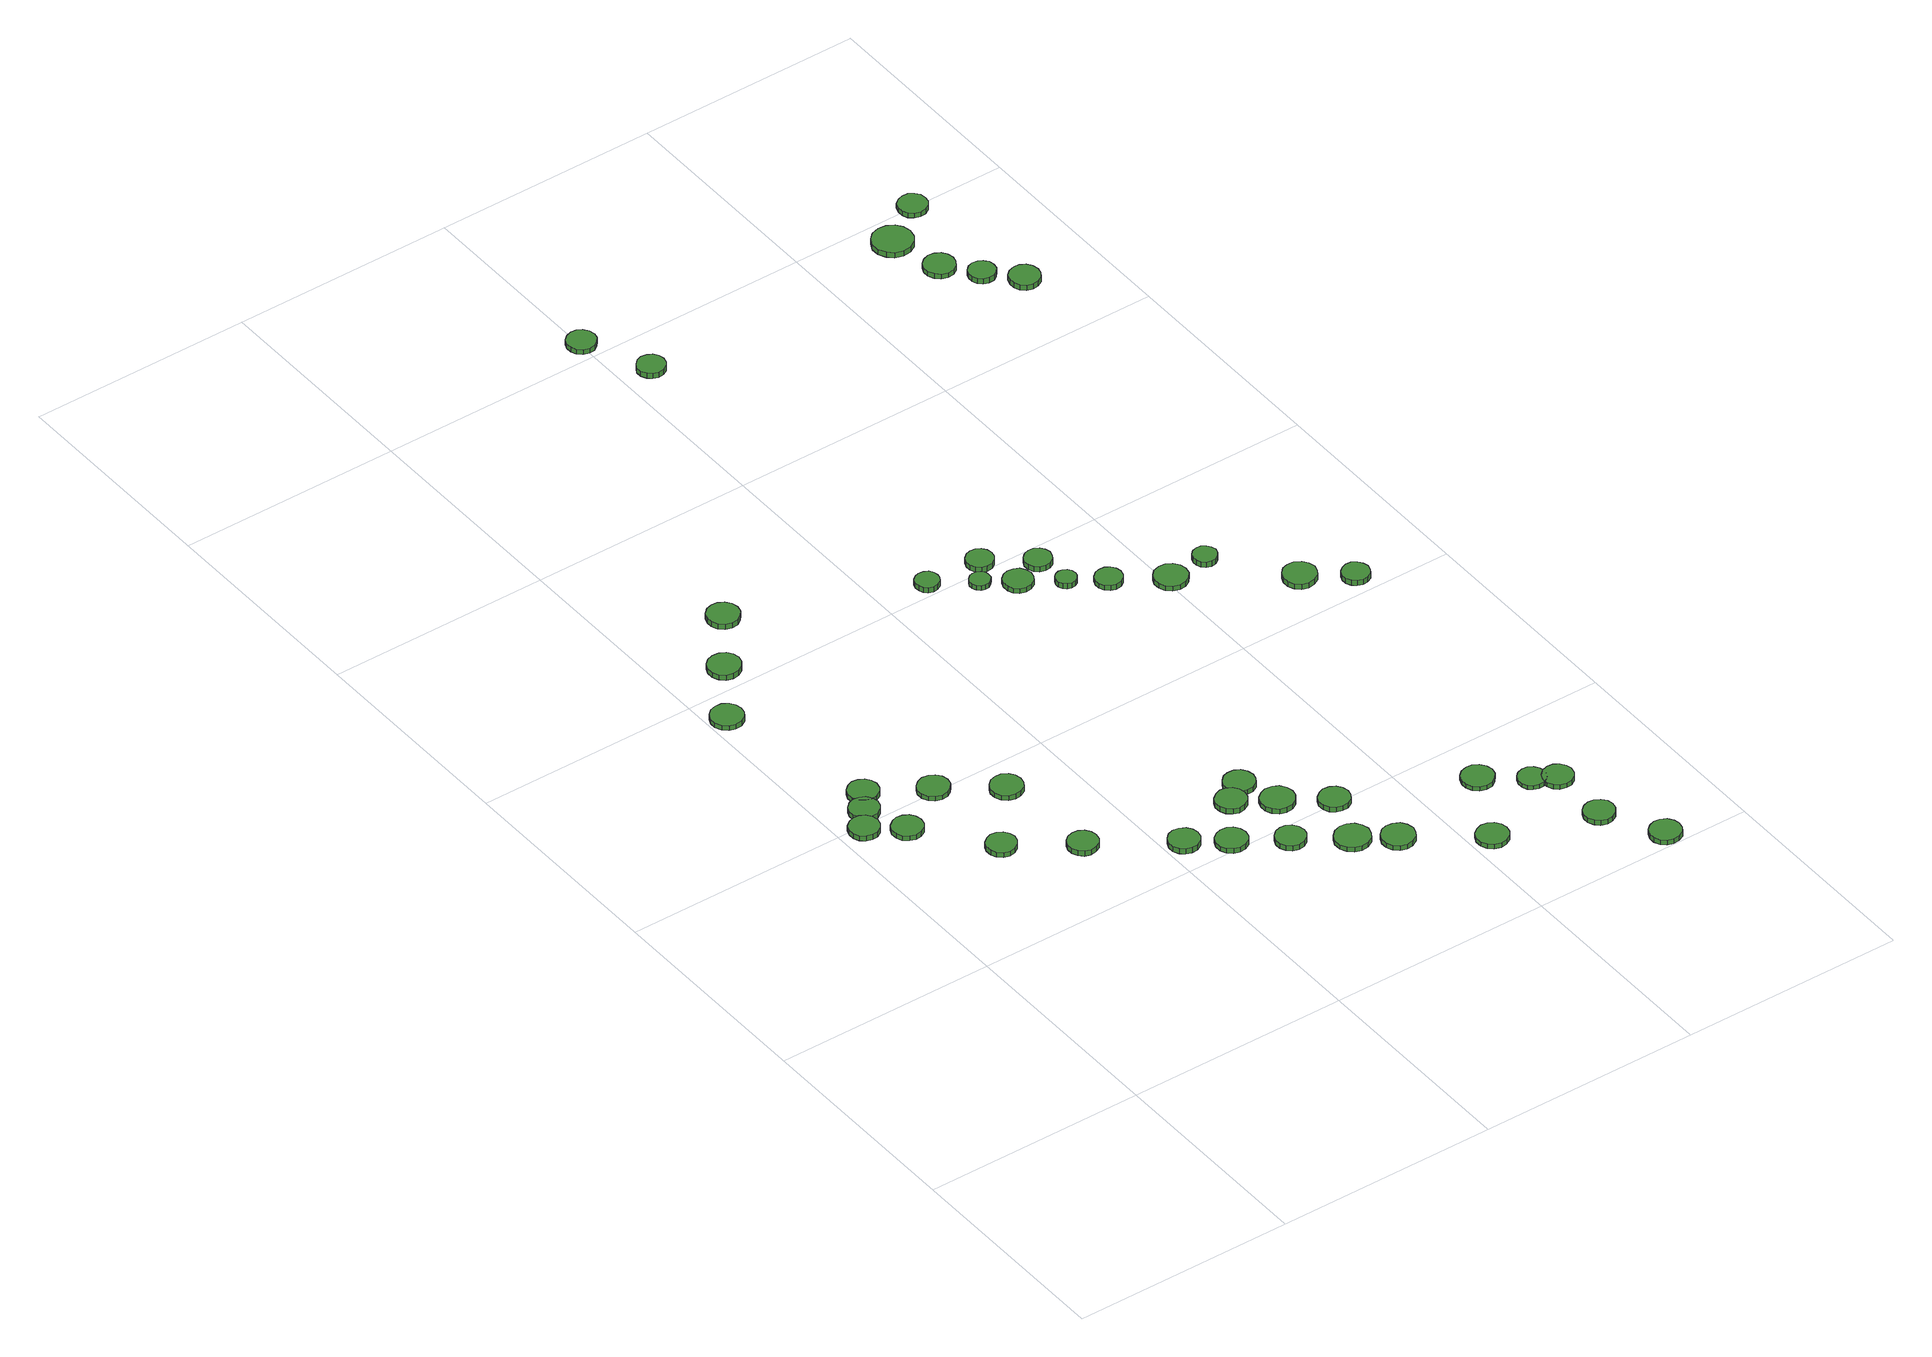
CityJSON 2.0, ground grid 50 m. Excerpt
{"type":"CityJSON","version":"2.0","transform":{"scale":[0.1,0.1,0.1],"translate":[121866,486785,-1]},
"CityObjects":{
"tree1":{"type":"SolitaryVegetationObject","attributes":{"function":"something"},"geometry":[{"type":"MultiSurface","lod":"1","boundaries":[[[0,1,2,3,4,5,6,7,8,9,10,11,12,13,14]],[[15,16,17,18,19,20,21,22,23,24,25,26,27,28,29]],[[0,29,28,1]],[[1,28,27,2]],[[2,27,26,3]],[[3,26,25,4]],[[4,25,24,5]],[[5,24,23,6]],[[6,23,22,7]],[[7,22,21,8]],[[8,21,20,9]],[[9,20,19,10]],[[10,19,18,11]],[[11,18,17,12]],[[12,17,16,13]],[[13,16,15,14]],[[14,15,29,0]]]}]},
"tree2":{"type":"SolitaryVegetationObject","attributes":{"function":"something"},"geometry":[{"type":"MultiSurface","lod":"1","boundaries":[[[30,31,32,33,34,35,36,37,38,39,40,41,42,43,44]],[[45,46,47,48,49,50,51,52,53,54,55,56,57,58,59]],[[30,59,58,31]],[[31,58,57,32]],[[32,57,56,33]],[[33,56,55,34]],[[34,55,54,35]],[[35,54,53,36]],[[36,53,52,37]],[[37,52,51,38]],[[38,51,50,39]],[[39,50,49,40]],[[40,49,48,41]],[[41,48,47,42]],[[42,47,46,43]],[[43,46,45,44]],[[44,45,59,30]]]}]},
"tree3":{"type":"SolitaryVegetationObject","attributes":{"function":"something"},"geometry":[{"type":"MultiSurface","lod":"1","boundaries":[[[60,61,62,63,64,65,66,67,68,69,70,71,72,73,74]],[[75,76,77,78,79,80,81,82,83,84,85,86,87,88,89]],[[60,89,88,61]],[[61,88,87,62]],[[62,87,86,63]],[[63,86,85,64]],[[64,85,84,65]],[[65,84,83,66]],[[66,83,82,67]],[[67,82,81,68]],[[68,81,80,69]],[[69,80,79,70]],[[70,79,78,71]],[[71,78,77,72]],[[72,77,76,73]],[[73,76,75,74]],[[74,75,89,60]]]}]},
"tree4":{"type":"SolitaryVegetationObject","attributes":{"function":"something"},"geometry":[{"type":"MultiSurface","lod":"1","boundaries":[[[90,91,92,93,94,95,96,97,98,99,100,101,102,103,104]],[[105,106,107,108,109,110,111,112,113,114,115,116,117,118,119]],[[90,119,118,91]],[[91,118,117,92]],[[92,117,116,93]],[[93,116,115,94]],[[94,115,114,95]],[[95,114,113,96]],[[96,113,112,97]],[[97,112,111,98]],[[98,111,110,99]],[[99,110,109,100]],[[100,109,108,101]],[[101,108,107,102]],[[102,107,106,103]],[[103,106,105,104]],[[104,105,119,90]]]}]},
"tree5":{"type":"SolitaryVegetationObject","attributes":{"function":"something"},"geometry":[{"type":"MultiSurface","lod":"1","boundaries":[[[120,121,122,123,124,125,126,127,128,129,130,131,132,133,134]],[[135,136,137,138,139,140,141,142,143,144,145,146,147,148,149]],[[120,149,148,121]],[[121,148,147,122]],[[122,147,146,123]],[[123,146,145,124]],[[124,145,144,125]],[[125,144,143,126]],[[126,143,142,127]],[[127,142,141,128]],[[128,141,140,129]],[[129,140,139,130]],[[130,139,138,131]],[[131,138,137,132]],[[132,137,136,133]],[[133,136,135,134]],[[134,135,149,120]]]}]},
"tree6":{"type":"SolitaryVegetationObject","attributes":{"function":"something"},"geometry":[{"type":"MultiSurface","lod":"1","boundaries":[[[150,151,152,153,154,155,156,157,158,159,160,161,162,163,164]],[[165,166,167,168,169,170,171,172,173,174,175,176,177,178,179]],[[150,179,178,151]],[[151,178,177,152]],[[152,177,176,153]],[[153,176,175,154]],[[154,175,174,155]],[[155,174,173,156]],[[156,173,172,157]],[[157,172,171,158]],[[158,171,170,159]],[[159,170,169,160]],[[160,169,168,161]],[[161,168,167,162]],[[162,167,166,163]],[[163,166,165,164]],[[164,165,179,150]]]}]},
"tree7":{"type":"SolitaryVegetationObject","attributes":{"function":"something"},"geometry":[{"type":"MultiSurface","lod":"1","boundaries":[[[180,181,182,183,184,185,186,187,188,189,190,191,192,193,194]],[[195,196,197,198,199,200,201,202,203,204,205,206,207,208,209]],[[180,209,208,181]],[[181,208,207,182]],[[182,207,206,183]],[[183,206,205,184]],[[184,205,204,185]],[[185,204,203,186]],[[186,203,202,187]],[[187,202,201,188]],[[188,201,200,189]],[[189,200,199,190]],[[190,199,198,191]],[[191,198,197,192]],[[192,197,196,193]],[[193,196,195,194]],[[194,195,209,180]]]}]},
"tree8":{"type":"SolitaryVegetationObject","attributes":{"function":"something"},"geometry":[{"type":"MultiSurface","lod":"1","boundaries":[[[210,211,212,213,214,215,216,217,218,219,220,221,222,223,224]],[[225,226,227,228,229,230,231,232,233,234,235,236,237,238,239]],[[210,239,238,211]],[[211,238,237,212]],[[212,237,236,213]],[[213,236,235,214]],[[214,235,234,215]],[[215,234,233,216]],[[216,233,232,217]],[[217,232,231,218]],[[218,231,230,219]],[[219,230,229,220]],[[220,229,228,221]],[[221,228,227,222]],[[222,227,226,223]],[[223,226,225,224]],[[224,225,239,210]]]}]},
"tree9":{"type":"SolitaryVegetationObject","attributes":{"function":"something"},"geometry":[{"type":"MultiSurface","lod":"1","boundaries":[[[240,241,242,243,244,245,246,247,248,249,250,251,252,253,254]],[[255,256,257,258,259,260,261,262,263,264,265,266,267,268,269]],[[240,269,268,241]],[[241,268,267,242]],[[242,267,266,243]],[[243,266,265,244]],[[244,265,264,245]],[[245,264,263,246]],[[246,263,262,247]],[[247,262,261,248]],[[248,261,260,249]],[[249,260,259,250]],[[250,259,258,251]],[[251,258,257,252]],[[252,257,256,253]],[[253,256,255,254]],[[254,255,269,240]]]}]},
"tree10":{"type":"SolitaryVegetationObject","attributes":{"function":"something"},"geometry":[{"type":"MultiSurface","lod":"1","boundaries":[[[270,271,272,273,274,275,276,277,278,279,280,281,282,283,284]],[[285,286,287,288,289,290,291,292,293,294,295,296,297,298,299]],[[270,299,298,271]],[[271,298,297,272]],[[272,297,296,273]],[[273,296,295,274]],[[274,295,294,275]],[[275,294,293,276]],[[276,293,292,277]],[[277,292,291,278]],[[278,291,290,279]],[[279,290,289,280]],[[280,289,288,281]],[[281,288,287,282]],[[282,287,286,283]],[[283,286,285,284]],[[284,285,299,270]]]}]},
"tree11":{"type":"SolitaryVegetationObject","attributes":{"function":"something"},"geometry":[{"type":"MultiSurface","lod":"1","boundaries":[[[300,301,302,303,304,305,306,307,308,309,310,311,312,313,314]],[[315,316,317,318,319,320,321,322,323,324,325,326,327,328,329]],[[300,329,328,301]],[[301,328,327,302]],[[302,327,326,303]],[[303,326,325,304]],[[304,325,324,305]],[[305,324,323,306]],[[306,323,322,307]],[[307,322,321,308]],[[308,321,320,309]],[[309,320,319,310]],[[310,319,318,311]],[[311,318,317,312]],[[312,317,316,313]],[[313,316,315,314]],[[314,315,329,300]]]}]},
"tree12":{"type":"SolitaryVegetationObject","attributes":{"function":"something"},"geometry":[{"type":"MultiSurface","lod":"1","boundaries":[[[330,331,332,333,334,335,336,337,338,339,340,341,342,343,344]],[[345,346,347,348,349,350,351,352,353,354,355,356,357,358,359]],[[330,359,358,331]],[[331,358,357,332]],[[332,357,356,333]],[[333,356,355,334]],[[334,355,354,335]],[[335,354,353,336]],[[336,353,352,337]],[[337,352,351,338]],[[338,351,350,339]],[[339,350,349,340]],[[340,349,348,341]],[[341,348,347,342]],[[342,347,346,343]],[[343,346,345,344]],[[344,345,359,330]]]}]},
"tree13":{"type":"SolitaryVegetationObject","attributes":{"function":"something"},"geometry":[{"type":"MultiSurface","lod":"1","boundaries":[[[360,361,362,363,364,365,366,367,368,369,370,371,372,373,374]],[[375,376,377,378,379,380,381,382,383,384,385,386,387,388,389]],[[360,389,388,361]],[[361,388,387,362]],[[362,387,386,363]],[[363,386,385,364]],[[364,385,384,365]],[[365,384,383,366]],[[366,383,382,367]],[[367,382,381,368]],[[368,381,380,369]],[[369,380,379,370]],[[370,379,378,371]],[[371,378,377,372]],[[372,377,376,373]],[[373,376,375,374]],[[374,375,389,360]]]}]},
"tree14":{"type":"SolitaryVegetationObject","attributes":{"function":"something"},"geometry":[{"type":"MultiSurface","lod":"1","boundaries":[[[390,391,392,393,394,395,396,397,398,399,400,401,402,403,404]],[[405,406,407,408,409,410,411,412,413,414,415,416,417,418,419]],[[390,419,418,391]],[[391,418,417,392]],[[392,417,416,393]],[[393,416,415,394]],[[394,415,414,395]],[[395,414,413,396]],[[396,413,412,397]],[[397,412,411,398]],[[398,411,410,399]],[[399,410,409,400]],[[400,409,408,401]],[[401,408,407,402]],[[402,407,406,403]],[[403,406,405,404]],[[404,405,419,390]]]}]},
"tree15":{"type":"SolitaryVegetationObject","attributes":{"function":"something"},"geometry":[{"type":"MultiSurface","lod":"1","boundaries":[[[420,421,422,423,424,425,426,427,428,429,430,431,432,433,434]],[[435,436,437,438,439,440,441,442,443,444,445,446,447,448,449]],[[420,449,448,421]],[[421,448,447,422]],[[422,447,446,423]],[[423,446,445,424]],[[424,445,444,425]],[[425,444,443,426]],[[426,443,442,427]],[[427,442,441,428]],[[428,441,440,429]],[[429,440,439,430]],[[430,439,438,431]],[[431,438,437,432]],[[432,437,436,433]],[[433,436,435,434]],[[434,435,449,420]]]}]},
"tree16":{"type":"SolitaryVegetationObject","attributes":{"function":"something"},"geometry":[{"type":"MultiSurface","lod":"1","boundaries":[[[450,451,452,453,454,455,456,457,458,459,460,461,462,463,464]],[[465,466,467,468,469,470,471,472,473,474,475,476,477,478,479]],[[450,479,478,451]],[[451,478,477,452]],[[452,477,476,453]],[[453,476,475,454]],[[454,475,474,455]],[[455,474,473,456]],[[456,473,472,457]],[[457,472,471,458]],[[458,471,470,459]],[[459,470,469,460]],[[460,469,468,461]],[[461,468,467,462]],[[462,467,466,463]],[[463,466,465,464]],[[464,465,479,450]]]}]},
"tree17":{"type":"SolitaryVegetationObject","attributes":{"function":"something"},"geometry":[{"type":"MultiSurface","lod":"1","boundaries":[[[480,481,482,483,484,485,486,487,488,489,490,491,492,493,494]],[[495,496,497,498,499,500,501,502,503,504,505,506,507,508,509]],[[480,509,508,481]],[[481,508,507,482]],[[482,507,506,483]],[[483,506,505,484]],[[484,505,504,485]],[[485,504,503,486]],[[486,503,502,487]],[[487,502,501,488]],[[488,501,500,489]],[[489,500,499,490]],[[490,499,498,491]],[[491,498,497,492]],[[492,497,496,493]],[[493,496,495,494]],[[494,495,509,480]]]}]},
"tree18":{"type":"SolitaryVegetationObject","attributes":{"function":"something"},"geometry":[{"type":"MultiSurface","lod":"1","boundaries":[[[510,511,512,513,514,515,516,517,518,519,520,521,522,523,524]],[[525,526,527,528,529,530,531,532,533,534,535,536,537,538,539]],[[510,539,538,511]],[[511,538,537,512]],[[512,537,536,513]],[[513,536,535,514]],[[514,535,534,515]],[[515,534,533,516]],[[516,533,532,517]],[[517,532,531,518]],[[518,531,530,519]],[[519,530,529,520]],[[520,529,528,521]],[[521,528,527,522]],[[522,527,526,523]],[[523,526,525,524]],[[524,525,539,510]]]}]},
"tree19":{"type":"SolitaryVegetationObject","attributes":{"function":"something"},"geometry":[{"type":"MultiSurface","lod":"1","boundaries":[[[540,541,542,543,544,545,546,547,548,549,550,551,552,553,554]],[[555,556,557,558,559,560,561,562,563,564,565,566,567,568,569]],[[540,569,568,541]],[[541,568,567,542]],[[542,567,566,543]],[[543,566,565,544]],[[544,565,564,545]],[[545,564,563,546]],[[546,563,562,547]],[[547,562,561,548]],[[548,561,560,549]],[[549,560,559,550]],[[550,559,558,551]],[[551,558,557,552]],[[552,557,556,553]],[[553,556,555,554]],[[554,555,569,540]]]}]},
"tree20":{"type":"SolitaryVegetationObject","attributes":{"function":"something"},"geometry":[{"type":"MultiSurface","lod":"1","boundaries":[[[570,571,572,573,574,575,576,577,578,579,580,581,582,583,584]],[[585,586,587,588,589,590,591,592,593,594,595,596,597,598,599]],[[570,599,598,571]],[[571,598,597,572]],[[572,597,596,573]],[[573,596,595,574]],[[574,595,594,575]],[[575,594,593,576]],[[576,593,592,577]],[[577,592,591,578]],[[578,591,590,579]],[[579,590,589,580]],[[580,589,588,581]],[[581,588,587,582]],[[582,587,586,583]],[[583,586,585,584]],[[584,585,599,570]]]}]},
"tree21":{"type":"SolitaryVegetationObject","attributes":{"function":"something"},"geometry":[{"type":"MultiSurface","lod":"1","boundaries":[[[600,601,602,603,604,605,606,607,608,609,610,611,612,613,614]],[[615,616,617,618,619,620,621,622,623,624,625,626,627,628,629]],[[600,629,628,601]],[[601,628,627,602]],[[602,627,626,603]],[[603,626,625,604]],[[604,625,624,605]],[[605,624,623,606]],[[606,623,622,607]],[[607,622,621,608]],[[608,621,620,609]],[[609,620,619,610]],[[610,619,618,611]],[[611,618,617,612]],[[612,617,616,613]],[[613,616,615,614]],[[614,615,629,600]]]}]},
"tree22":{"type":"SolitaryVegetationObject","attributes":{"function":"something"},"geometry":[{"type":"MultiSurface","lod":"1","boundaries":[[[630,631,632,633,634,635,636,637,638,639,640,641,642,643,644]],[[645,646,647,648,649,650,651,652,653,654,655,656,657,658,659]],[[630,659,658,631]],[[631,658,657,632]],[[632,657,656,633]],[[633,656,655,634]],[[634,655,654,635]],[[635,654,653,636]],[[636,653,652,637]],[[637,652,651,638]],[[638,651,650,639]],[[639,650,649,640]],[[640,649,648,641]],[[641,648,647,642]],[[642,647,646,643]],[[643,646,645,644]],[[644,645,659,630]]]}]},
"tree23":{"type":"SolitaryVegetationObject","attributes":{"function":"something"},"geometry":[{"type":"MultiSurface","lod":"1","boundaries":[[[660,661,662,663,664,665,666,667,668,669,670,671,672,673,674]],[[675,676,677,678,679,680,681,682,683,684,685,686,687,688,689]],[[660,689,688,661]],[[661,688,687,662]],[[662,687,686,663]],[[663,686,685,664]],[[664,685,684,665]],[[665,684,683,666]],[[666,683,682,667]],[[667,682,681,668]],[[668,681,680,669]],[[669,680,679,670]],[[670,679,678,671]],[[671,678,677,672]],[[672,677,676,673]],[[673,676,675,674]],[[674,675,689,660]]]}]},
"tree24":{"type":"SolitaryVegetationObject","attributes":{"function":"something"},"geometry":[{"type":"MultiSurface","lod":"1","boundaries":[[[690,691,692,693,694,695,696,697,698,699,700,701,702,703,704]],[[705,706,707,708,709,710,711,712,713,714,715,716,717,718,719]],[[690,719,718,691]],[[691,718,717,692]],[[692,717,716,693]],[[693,716,715,694]],[[694,715,714,695]],[[695,714,713,696]],[[696,713,712,697]],[[697,712,711,698]],[[698,711,710,699]],[[699,710,709,700]],[[700,709,708,701]],[[701,708,707,702]],[[702,707,706,703]],[[703,706,705,704]],[[704,705,719,690]]]}]},
"tree25":{"type":"SolitaryVegetationObject","attributes":{"function":"something"},"geometry":[{"type":"MultiSurface","lod":"1","boundaries":[[[720,721,722,723,724,725,726,727,728,729,730,731,732,733,734]],[[735,736,737,738,739,740,741,742,743,744,745,746,747,748,749]],[[720,749,748,721]],[[721,748,747,722]],[[722,747,746,723]],[[723,746,745,724]],[[724,745,744,725]],[[725,744,743,726]],[[726,743,742,727]],[[727,742,741,728]],[[728,741,740,729]],[[729,740,739,730]],[[730,739,738,731]],[[731,738,737,732]],[[732,737,736,733]],[[733,736,735,734]],[[734,735,749,720]]]}]},
"tree26":{"type":"SolitaryVegetationObject","attributes":{"function":"something"},"geometry":[{"type":"MultiSurface","lod":"1","boundaries":[[[750,751,752,753,754,755,756,757,758,759,760,761,762,763,764]],[[765,766,767,768,769,770,771,772,773,774,775,776,777,778,779]],[[750,779,778,751]],[[751,778,777,752]],[[752,777,776,753]],[[753,776,775,754]],[[754,775,774,755]],[[755,774,773,756]],[[756,773,772,757]],[[757,772,771,758]],[[758,771,770,759]],[[759,770,769,760]],[[760,769,768,761]],[[761,768,767,762]],[[762,767,766,763]],[[763,766,765,764]],[[764,765,779,750]]]}]},
"tree27":{"type":"SolitaryVegetationObject","attributes":{"function":"something"},"geometry":[{"type":"MultiSurface","lod":"1","boundaries":[[[780,781,782,783,784,785,786,787,788,789,790,791,792,793,794]],[[795,796,797,798,799,800,801,802,803,804,805,806,807,808,809]],[[780,809,808,781]],[[781,808,807,782]],[[782,807,806,783]],[[783,806,805,784]],[[784,805,804,785]],[[785,804,803,786]],[[786,803,802,787]],[[787,802,801,788]],[[788,801,800,789]],[[789,800,799,790]],[[790,799,798,791]],[[791,798,797,792]],[[792,797,796,793]],[[793,796,795,794]],[[794,795,809,780]]]}]},
"tree28":{"type":"SolitaryVegetationObject","attributes":{"function":"something"},"geometry":[{"type":"MultiSurface","lod":"1","boundaries":[[[810,811,812,813,814,815,816,817,818,819,820,821,822,823,824]],[[825,826,827,828,829,830,831,832,833,834,835,836,837,838,839]],[[810,839,838,811]],[[811,838,837,812]],[[812,837,836,813]],[[813,836,835,814]],[[814,835,834,815]],[[815,834,833,816]],[[816,833,832,817]],[[817,832,831,818]],[[818,831,830,819]],[[819,830,829,820]],[[820,829,828,821]],[[821,828,827,822]],[[822,827,826,823]],[[823,826,825,824]],[[824,825,839,810]]]}]},
"tree29":{"type":"SolitaryVegetationObject","attributes":{"function":"something"},"geometry":[{"type":"MultiSurface","lod":"1","boundaries":[[[840,841,842,843,844,845,846,847,848,849,850,851,852,853,854]],[[855,856,857,858,859,860,861,862,863,864,865,866,867,868,869]],[[840,869,868,841]],[[841,868,867,842]],[[842,867,866,843]],[[843,866,865,844]],[[844,865,864,845]],[[845,864,863,846]],[[846,863,862,847]],[[847,862,861,848]],[[848,861,860,849]],[[849,860,859,850]],[[850,859,858,851]],[[851,858,857,852]],[[852,857,856,853]],[[853,856,855,854]],[[854,855,869,840]]]}]},
"tree30":{"type":"SolitaryVegetationObject","attributes":{"function":"something"},"geometry":[{"type":"MultiSurface","lod":"1","boundaries":[[[870,871,872,873,874,875,876,877,878,879,880,881,882,883,884]],[[885,886,887,888,889,890,891,892,893,894,895,896,897,898,899]],[[870,899,898,871]],[[871,898,897,872]],[[872,897,896,873]],[[873,896,895,874]],[[874,895,894,875]],[[875,894,893,876]],[[876,893,892,877]],[[877,892,891,878]],[[878,891,890,879]],[[879,890,889,880]],[[880,889,888,881]],[[881,888,887,882]],[[882,887,886,883]],[[883,886,885,884]],[[884,885,899,870]]]}]},
"tree31":{"type":"SolitaryVegetationObject","attributes":{"function":"something"},"geometry":[{"type":"MultiSurface","lod":"1","boundaries":[[[900,901,902,903,904,905,906,907,908,909,910,911,912,913,914]],[[915,916,917,918,919,920,921,922,923,924,925,926,927,928,929]],[[900,929,928,901]],[[901,928,927,902]],[[902,927,926,903]],[[903,926,925,904]],[[904,925,924,905]],[[905,924,923,906]],[[906,923,922,907]],[[907,922,921,908]],[[908,921,920,909]],[[909,920,919,910]],[[910,919,918,911]],[[911,918,917,912]],[[912,917,916,913]],[[913,916,915,914]],[[914,915,929,900]]]}]},
"tree32":{"type":"SolitaryVegetationObject","attributes":{"function":"something"},"geometry":[{"type":"MultiSurface","lod":"1","boundaries":[[[930,931,932,933,934,935,936,937,938,939,940,941,942,943,944]],[[945,946,947,948,949,950,951,952,953,954,955,956,957,958,959]],[[930,959,958,931]],[[931,958,957,932]],[[932,957,956,933]],[[933,956,955,934]],[[934,955,954,935]],[[935,954,953,936]],[[936,953,952,937]],[[937,952,951,938]],[[938,951,950,939]],[[939,950,949,940]],[[940,949,948,941]],[[941,948,947,942]],[[942,947,946,943]],[[943,946,945,944]],[[944,945,959,930]]]}]},
"tree33":{"type":"SolitaryVegetationObject","attributes":{"function":"something"},"geometry":[{"type":"MultiSurface","lod":"1","boundaries":[[[960,961,962,963,964,965,966,967,968,969,970,971,972,973,974]],[[975,976,977,978,979,980,981,982,983,984,985,986,987,988,989]],[[960,989,988,961]],[[961,988,987,962]],[[962,987,986,963]],[[963,986,985,964]],[[964,985,984,965]],[[965,984,983,966]],[[966,983,982,967]],[[967,982,981,968]],[[968,981,980,969]],[[969,980,979,970]],[[970,979,978,971]],[[971,978,977,972]],[[972,977,976,973]],[[973,976,975,974]],[[974,975,989,960]]]}]},
"tree34":{"type":"SolitaryVegetationObject","attributes":{"function":"something"},"geometry":[{"type":"MultiSurface","lod":"1","boundaries":[[[990,991,992,993,994,995,996,997,998,999,1000,1001,1002,1003,1004]],[[1005,1006,1007,1008,1009,1010,1011,1012,1013,1014,1015,1016,1017,1018,1019]],[[990,1019,1018,991]],[[991,1018,1017,992]],[[992,1017,1016,993]],[[993,1016,1015,994]],[[994,1015,1014,995]],[[995,1014,1013,996]],[[996,1013,1012,997]],[[997,1012,1011,998]],[[998,1011,1010,999]],[[999,1010,1009,1000]],[[1000,1009,1008,1001]],[[1001,1008,1007,1002]],[[1002,1007,1006,1003]],[[1003,1006,1005,1004]],[[1004,1005,1019,990]]]}]},
"tree35":{"type":"SolitaryVegetationObject","attributes":{"function":"something"},"geometry":[{"type":"MultiSurface","lod":"1","boundaries":[[[1020,1021,1022,1023,1024,1025,1026,1027,1028,1029,1030,1031,1032,1033,1034]],[[1035,1036,1037,1038,1039,1040,1041,1042,1043,1044,1045,1046,1047,1048,1049]],[[1020,1049,1048,1021]],[[1021,1048,1047,1022]],[[1022,1047,1046,1023]],[[1023,1046,1045,1024]],[[1024,1045,1044,1025]],[[1025,1044,1043,1026]],[[1026,1043,1042,1027]],[[1027,1042,1041,1028]],[[1028,1041,1040,1029]],[[1029,1040,1039,1030]],[[1030,1039,1038,1031]],[[1031,1038,1037,1032]],[[1032,1037,1036,1033]],[[1033,1036,1035,1034]],[[1034,1035,1049,1020]]]}]},
"tree36":{"type":"SolitaryVegetationObject","attributes":{"function":"something"},"geometry":[{"type":"MultiSurface","lod":"1","boundaries":[[[1050,1051,1052,1053,1054,1055,1056,1057,1058,1059,1060,1061,1062,1063,1064]],[[1065,1066,1067,1068,1069,1070,1071,1072,1073,1074,1075,1076,1077,1078,1079]],[[1050,1079,1078,1051]],[[1051,1078,1077,1052]],[[1052,1077,1076,1053]],[[1053,1076,1075,1054]],[[1054,1075,1074,1055]],[[1055,1074,1073,1056]],[[1056,1073,1072,1057]],[[1057,1072,1071,1058]],[[1058,1071,1070,1059]],[[1059,1070,1069,1060]],[[1060,1069,1068,1061]],[[1061,1068,1067,1062]],[[1062,1067,1066,1063]],[[1063,1066,1065,1064]],[[1064,1065,1079,1050]]]}]},
"tree37":{"type":"SolitaryVegetationObject","attributes":{"function":"something"},"geometry":[{"type":"MultiSurface","lod":"1","boundaries":[[[1080,1081,1082,1083,1084,1085,1086,1087,1088,1089,1090,1091,1092,1093,1094]],[[1095,1096,1097,1098,1099,1100,1101,1102,1103,1104,1105,1106,1107,1108,1109]],[[1080,1109,1108,1081]],[[1081,1108,1107,1082]],[[1082,1107,1106,1083]],[[1083,1106,1105,1084]],[[1084,1105,1104,1085]],[[1085,1104,1103,1086]],[[1086,1103,1102,1087]],[[1087,1102,1101,1088]],[[1088,1101,1100,1089]],[[1089,1100,1099,1090]],[[1090,1099,1098,1091]],[[1091,1098,1097,1092]],[[1092,1097,1096,1093]],[[1093,1096,1095,1094]],[[1094,1095,1109,1080]]]}]},
"tree38":{"type":"SolitaryVegetationObject","attributes":{"function":"something"},"geometry":[{"type":"MultiSurface","lod":"1","boundaries":[[[1110,1111,1112,1113,1114,1115,1116,1117,1118,1119,1120,1121,1122,1123,1124]],[[1125,1126,1127,1128,1129,1130,1131,1132,1133,1134,1135,1136,1137,1138,1139]],[[1110,1139,1138,1111]],[[1111,1138,1137,1112]],[[1112,1137,1136,1113]],[[1113,1136,1135,1114]],[[1114,1135,1134,1115]],[[1115,1134,1133,1116]],[[1116,1133,1132,1117]],[[1117,1132,1131,1118]],[[1118,1131,1130,1119]],[[1119,1130,1129,1120]],[[1120,1129,1128,1121]],[[1121,1128,1127,1122]],[[1122,1127,1126,1123]],[[1123,1126,1125,1124]],[[1124,1125,1139,1110]]]}]},
"tree39":{"type":"SolitaryVegetationObject","attributes":{"function":"something"},"geometry":[{"type":"MultiSurface","lod":"1","boundaries":[[[1140,1141,1142,1143,1144,1145,1146,1147,1148,1149,1150,1151,1152,1153,1154]],[[1155,1156,1157,1158,1159,1160,1161,1162,1163,1164,1165,1166,1167,1168,1169]],[[1140,1169,1168,1141]],[[1141,1168,1167,1142]],[[1142,1167,1166,1143]],[[1143,1166,1165,1144]],[[1144,1165,1164,1145]],[[1145,1164,1163,1146]],[[1146,1163,1162,1147]],[[1147,1162,1161,1148]],[[1148,1161,1160,1149]],[[1149,1160,1159,1150]],[[1150,1159,1158,1151]],[[1151,1158,1157,1152]],[[1152,1157,1156,1153]],[[1153,1156,1155,1154]],[[1154,1155,1169,1140]]]}]},
"tree40":{"type":"SolitaryVegetationObject","attributes":{"function":"something"},"geometry":[{"type":"MultiSurface","lod":"1","boundaries":[[[1170,1171,1172,1173,1174,1175,1176,1177,1178,1179,1180,1181,1182,1183,1184]],[[1185,1186,1187,1188,1189,1190,1191,1192,1193,1194,1195,1196,1197,1198,1199]],[[1170,1199,1198,1171]],[[1171,1198,1197,1172]],[[1172,1197,1196,1173]],[[1173,1196,1195,1174]],[[1174,1195,1194,1175]],[[1175,1194,1193,1176]],[[1176,1193,1192,1177]],[[1177,1192,1191,1178]],[[1178,1191,1190,1179]],[[1179,1190,1189,1180]],[[1180,1189,1188,1181]],[[1181,1188,1187,1182]],[[1182,1187,1186,1183]],[[1183,1186,1185,1184]],[[1184,1185,1199,1170]]]}]},
"tree41":{"type":"SolitaryVegetationObject","attributes":{"function":"something"},"geometry":[{"type":"MultiSurface","lod":"1","boundaries":[[[1200,1201,1202,1203,1204,1205,1206,1207,1208,1209,1210,1211,1212,1213,1214]],[[1215,1216,1217,1218,1219,1220,1221,1222,1223,1224,1225,1226,1227,1228,1229]],[[1200,1229,1228,1201]],[[1201,1228,1227,1202]],[[1202,1227,1226,1203]],[[1203,1226,1225,1204]],[[1204,1225,1224,1205]],[[1205,1224,1223,1206]],[[1206,1223,1222,1207]],[[1207,1222,1221,1208]],[[1208,1221,1220,1209]],[[1209,1220,1219,1210]],[[1210,1219,1218,1211]],[[1211,1218,1217,1212]],[[1212,1217,1216,1213]],[[1213,1216,1215,1214]],[[1214,1215,1229,1200]]]}]},
"tree42":{"type":"SolitaryVegetationObject","attributes":{"function":"something"},"geometry":[{"type":"MultiSurface","lod":"1","boundaries":[[[1230,1231,1232,1233,1234,1235,1236,1237,1238,1239,1240,1241,1242,1243,1244]],[[1245,1246,1247,1248,1249,1250,1251,1252,1253,1254,1255,1256,1257,1258,1259]],[[1230,1259,1258,1231]],[[1231,1258,1257,1232]],[[1232,1257,1256,1233]],[[1233,1256,1255,1234]],[[1234,1255,1254,1235]],[[1235,1254,1253,1236]],[[1236,1253,1252,1237]],[[1237,1252,1251,1238]],[[1238,1251,1250,1239]],[[1239,1250,1249,1240]],[[1240,1249,1248,1241]],[[1241,1248,1247,1242]],[[1242,1247,1246,1243]],[[1243,1246,1245,1244]],[[1244,1245,1259,1230]]]}]},
"tree43":{"type":"SolitaryVegetationObject","attributes":{"function":"something"},"geometry":[{"type":"MultiSurface","lod":"1","boundaries":[[[1260,1261,1262,1263,1264,1265,1266,1267,1268,1269,1270,1271,1272,1273,1274]],[[1275,1276,1277,1278,1279,1280,1281,1282,1283,1284,1285,1286,1287,1288,1289]],[[1260,1289,1288,1261]],[[1261,1288,1287,1262]],[[1262,1287,1286,1263]],[[1263,1286,1285,1264]],[[1264,1285,1284,1265]],[[1265,1284,1283,1266]],[[1266,1283,1282,1267]],[[1267,1282,1281,1268]],[[1268,1281,1280,1269]],[[1269,1280,1279,1270]],[[1270,1279,1278,1271]],[[1271,1278,1277,1272]],[[1272,1277,1276,1273]],[[1273,1276,1275,1274]],[[1274,1275,1289,1260]]]}]},
"tree44":{"type":"SolitaryVegetationObject","attributes":{"function":"something"},"geometry":[{"type":"MultiSurface","lod":"1","boundaries":[[[1290,1291,1292,1293,1294,1295,1296,1297,1298,1299,1300,1301,1302,1303,1304]],[[1305,1306,1307,1308,1309,1310,1311,1312,1313,1314,1315,1316,1317,1318,1319]],[[1290,1319,1318,1291]],[[1291,1318,1317,1292]],[[1292,1317,1316,1293]],[[1293,1316,1315,1294]],[[1294,1315,1314,1295]],[[1295,1314,1313,1296]],[[1296,1313,1312,1297]],[[1297,1312,1311,1298]],[[1298,1311,1310,1299]],[[1299,1310,1309,1300]],[[1300,1309,1308,1301]],[[1301,1308,1307,1302]],[[1302,1307,1306,1303]],[[1303,1306,1305,1304]],[[1304,1305,1319,1290]]]}]}
},
"vertices":[
[88,985,21],[85,999,21],[77,1010,21],[65,1017,21],[52,1018,21],[39,1014,21],[28,1005,21],[23,992,21],[23,979,21],[28,966,21],[39,957,21],[52,953,21],[65,954,21],[77,961,21],[85,972,21],[85,972,8],[77,961,8],[65,954,8],[52,953,8],[39,957,8],[28,966,8],[23,979,8],[23,992,8],[28,1005,8],[39,1014,8],[52,1018,8],[65,1017,8],[77,1010,8],[85,999,8],[88,985,8],
[123,1033,20],[120,1046,20],[112,1058,20],[100,1064,20],[87,1066,20],[74,1062,20],[63,1052,20],[58,1040,20],[58,1026,20],[63,1014,20],[74,1005,20],[87,1000,20],[100,1002,20],[112,1009,20],[120,1020,20],[120,1020,7],[112,1009,7],[100,1002,7],[87,1000,7],[74,1005,7],[63,1014,7],[58,1026,7],[58,1040,7],[63,1052,7],[74,1062,7],[87,1066,7],[100,1064,7],[112,1058,7],[120,1046,7],[123,1033,7],
[159,936,20],[156,950,20],[148,961,20],[136,968,20],[122,970,20],[109,965,20],[98,956,20],[92,943,20],[92,929,20],[98,916,20],[109,907,20],[122,902,20],[136,904,20],[148,911,20],[156,922,20],[156,922,8],[148,911,8],[136,904,8],[122,902,8],[109,907,8],[98,916,8],[92,929,8],[92,943,8],[98,956,8],[109,965,8],[122,970,8],[136,968,8],[148,961,8],[156,950,8],[159,936,8],
[154,1079,20],[151,1092,20],[143,1103,20],[131,1110,20],[117,1112,20],[104,1107,20],[93,1098,20],[88,1085,20],[88,1072,20],[93,1059,20],[104,1050,20],[117,1045,20],[131,1047,20],[143,1054,20],[151,1065,20],[151,1065,8],[143,1054,8],[131,1047,8],[117,1045,8],[104,1050,8],[93,1059,8],[88,1072,8],[88,1085,8],[93,1098,8],[104,1107,8],[117,1112,8],[131,1110,8],[143,1103,8],[151,1092,8],[154,1079,8],
[74,1424,24],[71,1438,24],[63,1450,24],[50,1458,24],[35,1459,24],[21,1455,24],[10,1445,24],[4,1431,24],[4,1417,24],[10,1403,24],[21,1393,24],[35,1389,24],[50,1390,24],[63,1398,24],[71,1410,24],[71,1410,12],[63,1398,12],[50,1390,12],[35,1389,12],[21,1393,12],[10,1403,12],[4,1417,12],[4,1431,12],[10,1445,12],[21,1455,12],[35,1459,12],[50,1458,12],[63,1450,12],[71,1438,12],[74,1424,12],
[278,784,19],[275,797,19],[267,808,19],[255,815,19],[242,817,19],[229,812,19],[218,803,19],[213,791,19],[213,777,19],[218,765,19],[229,755,19],[242,751,19],[255,753,19],[267,760,19],[275,771,19],[275,771,7],[267,760,7],[255,753,7],[242,751,7],[229,755,7],[218,765,7],[213,777,7],[213,791,7],[218,803,7],[229,812,7],[242,817,7],[255,815,7],[267,808,7],[275,797,7],[278,784,7],
[276,1007,19],[273,1021,19],[264,1032,19],[252,1039,19],[237,1041,19],[224,1036,19],[213,1027,19],[207,1014,19],[207,999,19],[213,986,19],[224,977,19],[237,972,19],[252,974,19],[264,981,19],[273,992,19],[273,992,8],[264,981,8],[252,974,8],[237,972,8],[224,977,8],[213,986,8],[207,999,8],[207,1014,8],[213,1027,8],[224,1036,8],[237,1041,8],[252,1039,8],[264,1032,8],[273,1021,8],[276,1007,8],
[411,692,20],[408,705,20],[400,716,20],[388,723,20],[374,724,20],[361,720,20],[351,711,20],[346,699,20],[346,685,20],[351,673,20],[361,663,20],[374,659,20],[388,661,20],[400,667,20],[408,678,20],[408,678,7],[400,667,7],[388,661,7],[374,659,7],[361,663,7],[351,673,7],[346,685,7],[346,699,7],[351,711,7],[361,720,7],[374,724,7],[388,723,7],[400,716,7],[408,705,7],[411,692,7],
[160,1549,30],[157,1564,30],[148,1576,30],[135,1583,30],[120,1584,30],[106,1580,30],[95,1570,30],[89,1557,30],[89,1542,30],[95,1528,30],[106,1518,30],[120,1514,30],[135,1515,30],[148,1523,30],[157,1535,30],[157,1535,17],[148,1523,17],[135,1515,17],[120,1514,17],[106,1518,17],[95,1528,17],[89,1542,17],[89,1557,17],[95,1570,17],[106,1580,17],[120,1584,17],[135,1583,17],[148,1576,17],[157,1564,17],[160,1549,17],
[395,923,19],[392,938,19],[384,949,19],[371,957,19],[357,958,19],[343,954,19],[332,944,19],[326,931,19],[326,916,19],[332,903,19],[343,893,19],[357,889,19],[371,890,19],[384,897,19],[392,909,19],[392,909,7],[384,897,7],[371,890,7],[357,889,7],[343,893,7],[332,903,7],[326,916,7],[326,931,7],[332,944,7],[343,954,7],[357,958,7],[371,957,7],[384,949,7],[392,938,7],[395,923,7],
[247,1672,36],[244,1687,36],[235,1698,36],[222,1706,36],[208,1707,36],[194,1703,36],[183,1693,36],[177,1679,36],[177,1665,36],[183,1651,36],[194,1641,36],[208,1637,36],[222,1638,36],[235,1646,36],[244,1658,36],[244,1658,23],[235,1646,23],[222,1638,23],[208,1637,23],[194,1641,23],[183,1651,23],[177,1665,23],[177,1679,23],[183,1693,23],[194,1703,23],[208,1707,23],[222,1706,23],[235,1698,23],[244,1687,23],[247,1672,23],
[578,578,20],[575,592,20],[567,603,20],[554,610,20],[540,612,20],[527,608,20],[517,598,20],[511,585,20],[511,571,20],[517,558,20],[527,549,20],[540,545,20],[554,546,20],[567,553,20],[575,565,20],[575,565,7],[567,553,7],[554,546,7],[540,545,7],[527,549,7],[517,558,7],[511,571,7],[511,585,7],[517,598,7],[527,608,7],[540,612,7],[554,610,7],[567,603,7],[575,592,7],[578,578,7],
[656,524,19],[653,538,19],[645,550,19],[633,557,19],[618,558,19],[605,554,19],[594,545,19],[588,532,19],[588,517,19],[594,504,19],[605,495,19],[618,490,19],[633,492,19],[645,499,19],[653,510,19],[653,510,7],[645,499,7],[633,492,7],[618,490,7],[605,495,7],[594,504,7],[588,517,7],[588,532,7],[594,545,7],[605,554,7],[618,558,7],[633,557,7],[645,550,7],[653,538,7],[656,524,7],
[753,460,20],[750,474,20],[742,485,20],[730,492,20],[717,493,20],[704,489,20],[694,480,20],[688,467,20],[688,453,20],[694,441,20],[704,432,20],[717,428,20],[730,429,20],[742,436,20],[750,447,20],[750,447,7],[742,436,7],[730,429,7],[717,428,7],[704,432,7],[694,441,7],[688,453,7],[688,467,7],[694,480,7],[704,489,7],[717,493,7],[730,492,7],[742,485,7],[750,474,7],[753,460,7],
[727,624,20],[724,638,20],[716,649,20],[704,656,20],[690,658,20],[677,653,20],[666,644,20],[660,631,20],[660,617,20],[666,604,20],[677,595,20],[690,590,20],[704,592,20],[716,599,20],[724,610,20],[724,610,7],[716,599,7],[704,592,7],[690,590,7],[677,595,7],[666,604,7],[660,617,7],[660,631,7],[666,644,7],[677,653,7],[690,658,7],[704,656,7],[716,649,7],[724,638,7],[727,624,7],
[859,388,19],[855,404,19],[846,417,19],[832,425,19],[816,427,19],[801,422,19],[789,411,19],[782,396,19],[782,380,19],[789,366,19],[801,355,19],[816,350,19],[832,352,19],[846,360,19],[855,373,19],[855,373,8],[846,360,8],[832,352,8],[816,350,8],[801,355,8],[789,366,8],[782,380,8],[782,396,8],[789,411,8],[801,422,8],[816,427,8],[832,425,8],[846,417,8],[855,404,8],[859,388,8],
[774,660,19],[771,674,19],[763,686,19],[751,693,19],[736,694,19],[723,690,19],[713,680,19],[707,668,19],[707,653,19],[713,640,19],[723,631,19],[736,627,19],[751,628,19],[763,635,19],[771,647,19],[771,647,7],[763,635,7],[751,628,7],[736,627,7],[723,631,7],[713,640,7],[707,653,7],[707,668,7],[713,680,7],[723,690,7],[736,694,7],[751,693,7],[763,686,7],[771,674,7],[774,660,7],
[807,572,19],[804,587,19],[795,600,19],[782,607,19],[766,609,19],[752,604,19],[740,594,19],[734,580,19],[734,565,19],[740,551,19],[752,540,19],[766,536,19],[782,537,19],[795,545,19],[804,557,19],[804,557,7],[795,545,7],[782,537,7],[766,536,7],[752,540,7],[740,551,7],[734,565,7],[734,580,7],[740,594,7],[752,604,7],[766,609,7],[782,607,7],[795,600,7],[804,587,7],[807,572,7],
[932,338,19],[928,353,19],[920,365,19],[906,372,19],[891,374,19],[877,369,19],[866,359,19],[860,345,19],[860,330,19],[866,316,19],[877,306,19],[891,302,19],[906,303,19],[920,311,19],[928,323,19],[928,323,7],[920,311,7],[906,303,7],[891,302,7],[877,306,7],[866,316,7],[860,330,7],[860,345,7],[866,359,7],[877,369,7],[891,374,7],[906,372,7],[920,365,7],[928,353,7],[932,338,7],
[896,507,19],[893,521,19],[885,532,19],[873,539,19],[859,541,19],[846,536,19],[835,527,19],[829,514,19],[829,500,19],[835,487,19],[846,478,19],[859,474,19],[873,475,19],[885,482,19],[893,494,19],[893,494,7],[885,482,7],[873,475,7],[859,474,7],[846,478,7],[835,487,7],[829,500,7],[829,514,7],[835,527,7],[846,536,7],[859,541,7],[873,539,7],[885,532,7],[893,521,7],[896,507,7],
[628,1519,34],[626,1530,34],[620,1539,34],[610,1544,34],[599,1545,34],[589,1542,34],[581,1535,34],[577,1525,34],[577,1514,34],[581,1504,34],[589,1497,34],[599,1493,34],[610,1494,34],[620,1500,34],[626,1509,34],[626,1509,21],[620,1500,21],[610,1494,21],[599,1493,21],[589,1497,21],[581,1504,21],[577,1514,21],[577,1525,21],[581,1535,21],[589,1542,21],[599,1545,21],[610,1544,21],[620,1539,21],[626,1530,21],[628,1519,21],
[1083,230,18],[1080,244,18],[1072,256,18],[1059,263,18],[1045,265,18],[1031,260,18],[1020,251,18],[1014,237,18],[1014,223,18],[1020,209,18],[1031,200,18],[1045,195,18],[1059,197,18],[1072,204,18],[1080,216,18],[1080,216,7],[1072,204,7],[1059,197,7],[1045,195,7],[1031,200,7],[1020,209,7],[1014,223,7],[1014,237,7],[1020,251,7],[1031,260,7],[1045,265,7],[1059,263,7],[1072,256,7],[1080,244,7],[1083,230,7],
[711,1461,33],[710,1470,33],[704,1478,33],[696,1482,33],[686,1483,33],[678,1480,33],[671,1474,33],[667,1466,33],[667,1456,33],[671,1448,33],[678,1441,33],[686,1438,33],[696,1439,33],[704,1444,33],[710,1452,33],[710,1452,21],[704,1444,21],[696,1439,21],[686,1438,21],[678,1441,21],[671,1448,21],[667,1456,21],[667,1466,21],[671,1474,21],[678,1480,21],[686,1483,21],[696,1482,21],[704,1478,21],[710,1470,21],[711,1461,21],
[783,1417,32],[780,1430,32],[773,1441,32],[761,1447,32],[748,1449,32],[735,1445,32],[725,1436,32],[720,1424,32],[720,1410,32],[725,1398,32],[735,1389,32],[748,1385,32],[761,1387,32],[773,1393,32],[780,1404,32],[780,1404,20],[773,1393,20],[761,1387,20],[748,1385,20],[735,1389,20],[725,1398,20],[720,1410,20],[720,1424,20],[725,1436,20],[735,1445,20],[748,1449,20],[761,1447,20],[773,1441,20],[780,1430,20],[783,1417,20],
[757,1513,33],[754,1525,33],[747,1535,33],[737,1541,33],[724,1542,33],[713,1539,33],[703,1530,33],[698,1519,33],[698,1507,33],[703,1495,33],[713,1487,33],[724,1483,33],[737,1485,33],[747,1491,33],[754,1501,33],[754,1501,20],[747,1491,20],[737,1485,20],[724,1483,20],[713,1487,20],[703,1495,20],[698,1507,20],[698,1519,20],[703,1530,20],[713,1539,20],[724,1542,20],[737,1541,20],[747,1535,20],[754,1525,20],[757,1513,20],
[854,1365,32],[852,1374,32],[846,1382,32],[838,1387,32],[829,1388,32],[820,1385,32],[813,1379,32],[809,1370,32],[809,1361,32],[813,1352,32],[820,1346,32],[829,1343,32],[838,1344,32],[846,1348,32],[852,1356,32],[852,1356,19],[846,1348,19],[838,1344,19],[829,1343,19],[820,1346,19],[813,1352,19],[809,1361,19],[809,1370,19],[813,1379,19],[820,1385,19],[829,1388,19],[838,1387,19],[846,1382,19],[852,1374,19],[854,1365,19],
[1167,393,18],[1164,407,18],[1155,419,18],[1142,427,18],[1128,428,18],[1114,424,18],[1103,414,18],[1097,400,18],[1097,386,18],[1103,372,18],[1114,362,18],[1128,358,18],[1142,359,18],[1155,367,18],[1164,379,18],[1164,379,8],[1155,367,8],[1142,359,8],[1128,358,8],[1114,362,8],[1103,372,8],[1097,386,8],[1097,400,8],[1103,414,8],[1114,424,8],[1128,428,8],[1142,427,8],[1155,419,8],[1164,407,8],[1167,393,8],
[852,1447,32],[849,1459,32],[842,1469,32],[831,1475,32],[819,1476,32],[807,1472,32],[798,1464,32],[793,1453,32],[793,1440,32],[798,1429,32],[807,1421,32],[819,1417,32],[831,1418,32],[842,1425,32],[849,1435,32],[849,1435,19],[842,1425,19],[831,1418,19],[819,1417,19],[807,1421,19],[798,1429,19],[793,1440,19],[793,1453,19],[798,1464,19],[807,1472,19],[819,1476,19],[831,1475,19],[842,1469,19],[849,1459,19],[852,1447,19],
[532,2540,24],[529,2553,24],[521,2564,24],[510,2571,24],[497,2572,24],[484,2568,24],[474,2559,24],[469,2547,24],[469,2534,24],[474,2522,24],[484,2513,24],[497,2509,24],[510,2510,24],[521,2517,24],[529,2527,24],[529,2527,12],[521,2517,12],[510,2510,12],[497,2509,12],[484,2513,12],[474,2522,12],[469,2534,12],[469,2547,12],[474,2559,12],[484,2568,12],[497,2572,12],[510,2571,12],[521,2564,12],[529,2553,12],[532,2540,12],
[597,2396,25],[594,2409,25],[587,2419,25],[576,2425,25],[563,2427,25],[551,2423,25],[542,2414,25],[536,2403,25],[536,2390,25],[542,2378,25],[551,2370,25],[563,2366,25],[576,2367,25],[587,2374,25],[594,2384,25],[594,2384,12],[587,2374,12],[576,2367,12],[563,2366,12],[551,2370,12],[542,2378,12],[536,2390,12],[536,2403,12],[542,2414,12],[551,2423,12],[563,2427,12],[576,2425,12],[587,2419,12],[594,2409,12],[597,2396,12],
[930,1316,32],[927,1328,32],[920,1338,32],[910,1344,32],[897,1345,32],[886,1342,32],[876,1333,32],[871,1322,32],[871,1310,32],[876,1298,32],[886,1290,32],[897,1286,32],[910,1288,32],[920,1294,32],[927,1304,32],[927,1304,20],[920,1294,20],[910,1288,20],[897,1286,20],[886,1290,20],[876,1298,20],[871,1310,20],[871,1322,20],[876,1333,20],[886,1342,20],[897,1345,20],[910,1344,20],[920,1338,20],[927,1328,20],[930,1316,20],
[1296,163,19],[1293,177,19],[1284,188,19],[1272,195,19],[1258,196,19],[1245,192,19],[1235,183,19],[1229,170,19],[1229,156,19],[1235,143,19],[1245,134,19],[1258,129,19],[1272,131,19],[1284,138,19],[1293,149,19],[1293,149,7],[1284,138,7],[1272,131,7],[1258,129,7],[1245,134,7],[1235,143,7],[1229,156,7],[1229,170,7],[1235,183,7],[1245,192,7],[1258,196,7],[1272,195,7],[1284,188,7],[1293,177,7],[1296,163,7],
[1248,328,18],[1245,340,18],[1238,350,18],[1227,357,18],[1214,358,18],[1202,354,18],[1193,346,18],[1188,334,18],[1188,322,18],[1193,310,18],[1202,302,18],[1214,298,18],[1227,299,18],[1238,305,18],[1245,316,18],[1245,316,8],[1238,305,8],[1227,299,8],[1214,298,8],[1202,302,8],[1193,310,8],[1188,322,8],[1188,334,8],[1193,346,8],[1202,354,8],[1214,358,8],[1227,357,8],[1238,350,8],[1245,340,8],[1248,328,8],
[1366,36,19],[1363,49,19],[1355,61,19],[1342,68,19],[1328,70,19],[1315,65,19],[1304,56,19],[1298,43,19],[1298,29,19],[1304,16,19],[1315,6,19],[1328,2,19],[1342,3,19],[1355,10,19],[1363,22,19],[1363,22,7],[1355,10,7],[1342,3,7],[1328,2,7],[1315,6,7],[1304,16,7],[1298,29,7],[1298,43,7],[1304,56,7],[1315,65,7],[1328,70,7],[1342,68,7],[1355,61,7],[1363,49,7],[1366,36,7],
[1295,301,19],[1292,314,19],[1284,326,19],[1272,333,19],[1259,334,19],[1245,330,19],[1235,320,19],[1229,308,19],[1229,294,19],[1235,281,19],[1245,272,19],[1259,268,19],[1272,269,19],[1284,276,19],[1292,287,19],[1292,287,8],[1284,276,8],[1272,269,8],[1259,268,8],[1245,272,8],[1235,281,8],[1229,294,8],[1229,308,8],[1235,320,8],[1245,330,8],[1259,334,8],[1272,333,8],[1284,326,8],[1292,314,8],[1295,301,8],
[1038,1245,33],[1035,1260,33],[1026,1272,33],[1013,1280,33],[998,1281,33],[983,1277,33],[972,1266,33],[966,1253,33],[966,1238,33],[972,1224,33],[983,1214,33],[998,1209,33],[1013,1211,33],[1026,1218,33],[1035,1230,33],[1035,1230,21],[1026,1218,21],[1013,1211,21],[998,1209,21],[983,1214,21],[972,1224,21],[966,1238,21],[966,1253,21],[972,1266,21],[983,1277,21],[998,1281,21],[1013,1280,21],[1026,1272,21],[1035,1260,21],[1038,1245,21],
[1122,1259,32],[1119,1270,32],[1113,1278,32],[1104,1284,32],[1093,1285,32],[1082,1282,32],[1074,1274,32],[1070,1264,32],[1070,1254,32],[1074,1244,32],[1082,1236,32],[1093,1233,32],[1104,1234,32],[1113,1240,32],[1119,1248,32],[1119,1248,19],[1113,1240,19],[1104,1234,19],[1093,1233,19],[1082,1236,19],[1074,1244,19],[1070,1254,19],[1070,1264,19],[1074,1274,19],[1082,1282,19],[1093,1285,19],[1104,1284,19],[1113,1278,19],[1119,1270,19],[1122,1259,19],
[1249,1100,32],[1245,1115,32],[1237,1127,32],[1223,1135,32],[1208,1136,32],[1194,1132,32],[1183,1121,32],[1177,1108,32],[1177,1093,32],[1183,1079,32],[1194,1069,32],[1208,1064,32],[1223,1066,32],[1237,1073,32],[1245,1085,32],[1245,1085,19],[1237,1073,19],[1223,1066,19],[1208,1064,19],[1194,1069,19],[1183,1079,19],[1177,1093,19],[1177,1108,19],[1183,1121,19],[1194,1132,19],[1208,1136,19],[1223,1135,19],[1237,1127,19],[1245,1115,19],[1249,1100,19],
[1335,1038,32],[1332,1050,32],[1325,1060,32],[1314,1067,32],[1302,1068,32],[1290,1064,32],[1281,1056,32],[1276,1044,32],[1276,1032,32],[1281,1021,32],[1290,1013,32],[1302,1009,32],[1314,1010,32],[1325,1016,32],[1332,1026,32],[1332,1026,19],[1325,1016,19],[1314,1010,19],[1302,1009,19],[1290,1013,19],[1281,1021,19],[1276,1032,19],[1276,1044,19],[1281,1056,19],[1290,1064,19],[1302,1068,19],[1314,1067,19],[1325,1060,19],[1332,1050,19],[1335,1038,19],
[1248,2312,24],[1245,2326,24],[1237,2337,24],[1225,2344,24],[1211,2346,24],[1197,2341,24],[1187,2332,24],[1181,2319,24],[1181,2305,24],[1187,2292,24],[1197,2282,24],[1211,2278,24],[1225,2279,24],[1237,2286,24],[1245,2298,24],[1245,2298,12],[1237,2286,12],[1225,2279,12],[1211,2278,12],[1197,2282,12],[1187,2292,12],[1181,2305,12],[1181,2319,12],[1187,2332,12],[1197,2341,12],[1211,2346,12],[1225,2344,12],[1237,2337,12],[1245,2326,12],[1248,2312,12],
[1228,2428,25],[1224,2446,25],[1214,2460,25],[1198,2469,25],[1180,2471,25],[1162,2466,25],[1149,2454,25],[1141,2437,25],[1141,2419,25],[1149,2402,25],[1162,2390,25],[1180,2384,25],[1198,2386,25],[1214,2395,25],[1224,2410,25],[1224,2410,12],[1214,2395,12],[1198,2386,12],[1180,2384,12],[1162,2390,12],[1149,2402,12],[1141,2419,12],[1141,2437,12],[1149,2454,12],[1162,2466,12],[1180,2471,12],[1198,2469,12],[1214,2460,12],[1224,2446,12],[1228,2428,12],
[1300,2246,24],[1298,2258,24],[1290,2267,24],[1280,2273,24],[1268,2275,24],[1256,2271,24],[1247,2263,24],[1243,2252,24],[1243,2240,24],[1247,2229,24],[1256,2221,24],[1268,2217,24],[1280,2218,24],[1290,2224,24],[1298,2234,24],[1298,2234,11],[1290,2224,11],[1280,2218,11],[1268,2217,11],[1256,2221,11],[1247,2229,11],[1243,2240,11],[1243,2252,11],[1247,2263,11],[1256,2271,11],[1268,2275,11],[1280,2273,11],[1290,2267,11],[1298,2258,11],[1300,2246,11],
[1362,2182,25],[1359,2196,25],[1351,2207,25],[1339,2214,25],[1326,2215,25],[1313,2211,25],[1302,2202,25],[1297,2189,25],[1297,2175,25],[1302,2162,25],[1313,2153,25],[1326,2149,25],[1339,2150,25],[1351,2157,25],[1359,2168,25],[1359,2168,12],[1351,2157,12],[1339,2150,12],[1326,2149,12],[1313,2153,12],[1302,2162,12],[1297,2175,12],[1297,2189,12],[1302,2202,12],[1313,2211,12],[1326,2215,12],[1339,2214,12],[1351,2207,12],[1359,2196,12],[1362,2182,12],
[1314,2495,24],[1312,2508,24],[1304,2518,24],[1293,2525,24],[1280,2526,24],[1267,2522,24],[1257,2514,24],[1252,2502,24],[1252,2488,24],[1257,2476,24],[1267,2468,24],[1280,2464,24],[1293,2465,24],[1304,2471,24],[1312,2482,24],[1312,2482,12],[1304,2471,12],[1293,2465,12],[1280,2464,12],[1267,2468,12],[1257,2476,12],[1252,2488,12],[1252,2502,12],[1257,2514,12],[1267,2522,12],[1280,2526,12],[1293,2525,12],[1304,2518,12],[1312,2508,12],[1314,2495,12]
]}
